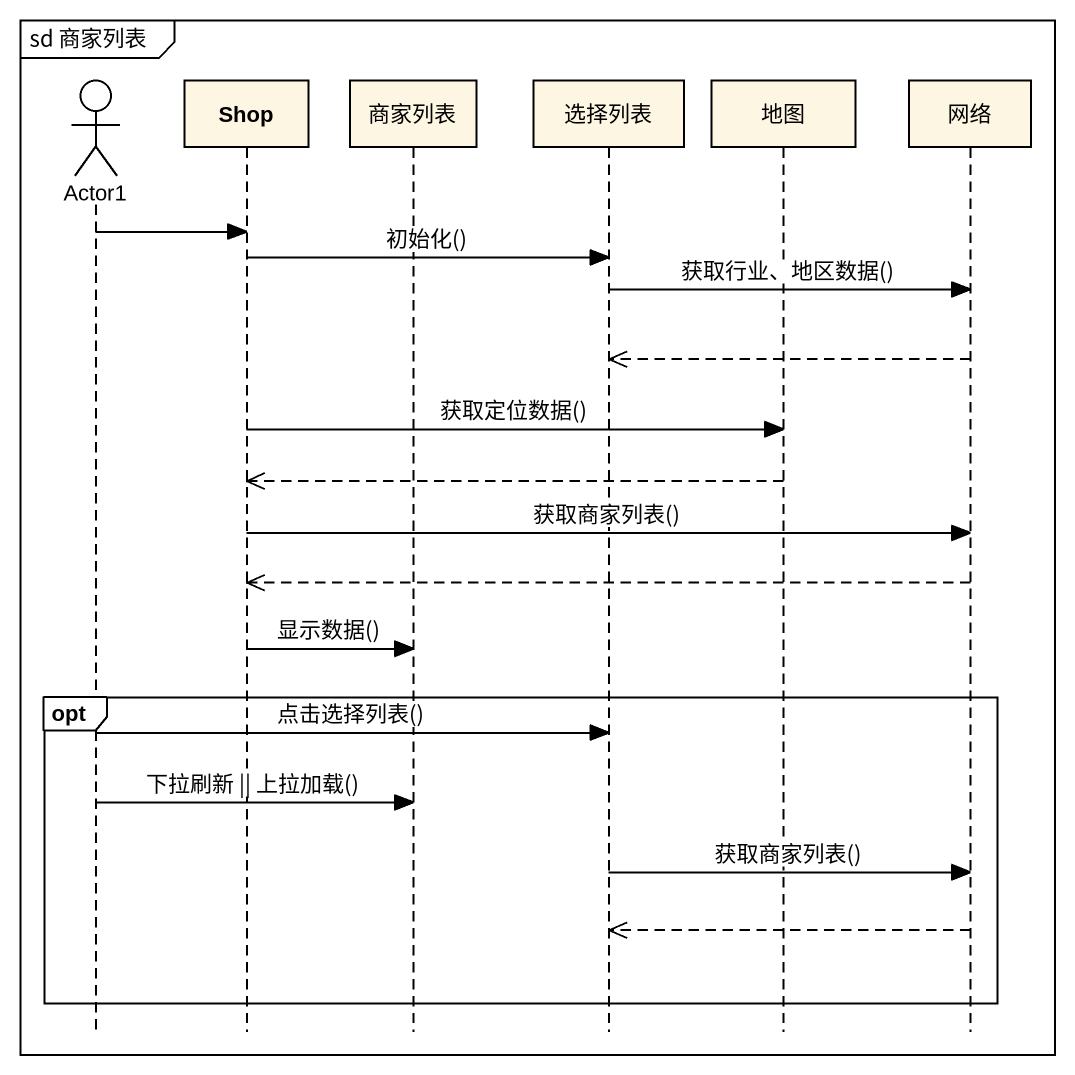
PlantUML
@startuml
mainframe sd 商家列表
hide footbox
actor Actor1
participant Shop
participant 商家列表
participant 选择列表
participant 地图
participant 网络

Actor1 -> Shop
Shop -> 选择列表 : 初始化()
选择列表 -> 网络 : 获取行业、地区数据()
网络 -->> 选择列表
Shop -> 地图 : 获取定位数据()
地图 -->> Shop
Shop -> 网络 : 获取商家列表()
网络 -->> Shop
Shop -> 商家列表 : 显示数据()
opt
  Actor1 -> 选择列表 : 点击选择列表()
  Actor1 -> 商家列表 : 下拉刷新 || 上拉加载()
  选择列表 -> 网络 : 获取商家列表()
  网络 -->> 选择列表
end
@enduml
